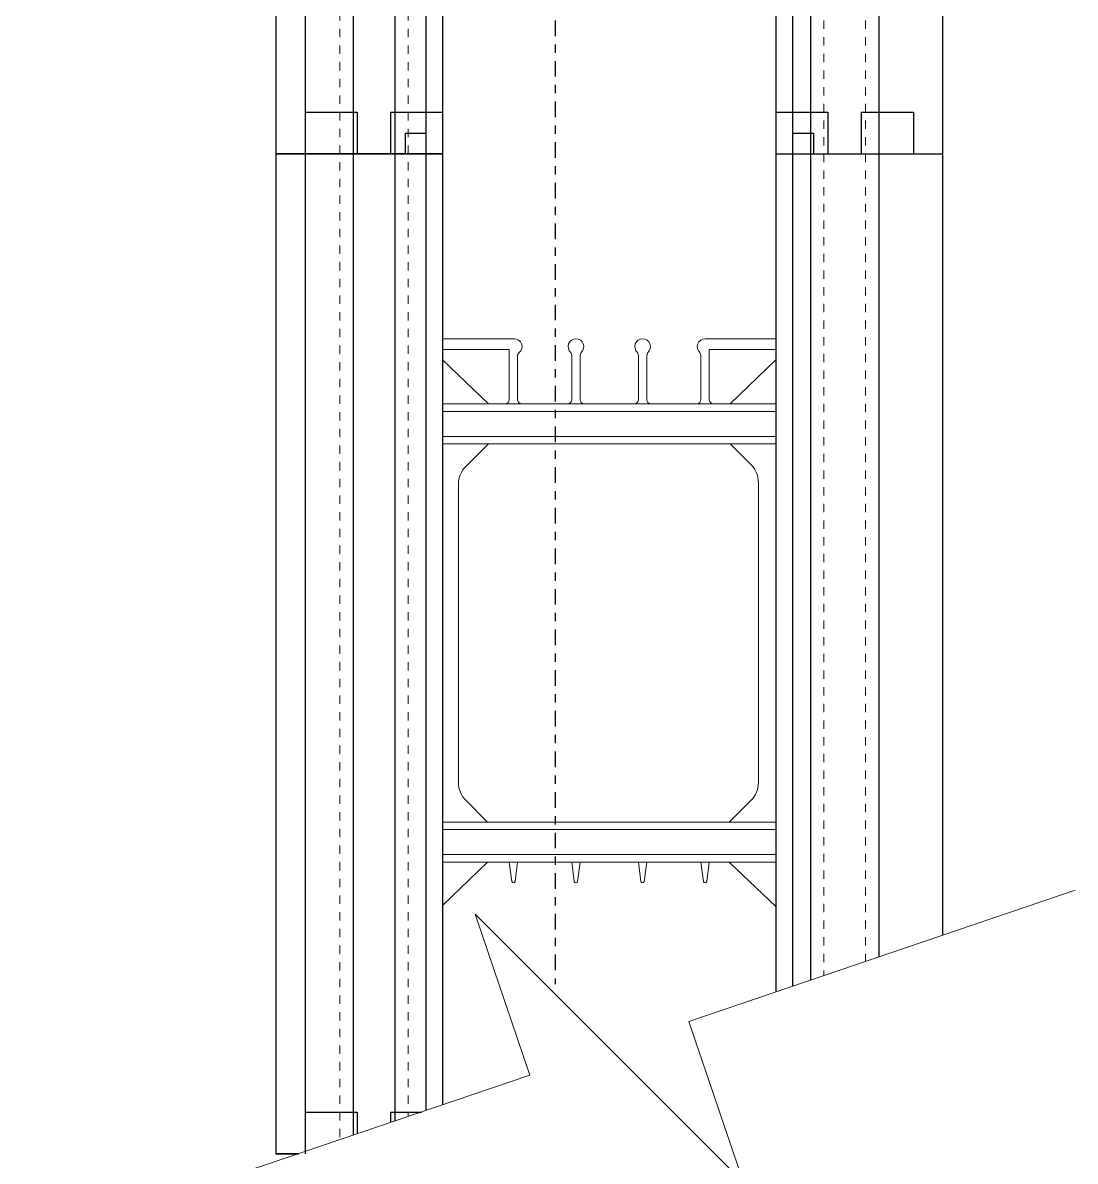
# Model space of a CAD drawing. Header units: inches. Extents: x -117.6 to -31.6, y 144.5 to 222.9.
# Drawn here: x -81.53 to -68.89, y 161.71 to 175.38 of the extents above; entities that cross this region are included whole.
import ezdxf

# ---------------------------------------------------------------- set-up
doc = ezdxf.new("R2010")
doc.units = ezdxf.units.IN
doc.header["$MEASUREMENT"] = 0
for name, pattern in [('CENTER', [2, 1.25, -0.25, 0.25, -0.25]), ('DASHED2', [0.375, 0.25, -0.125]), ('HIDDEN', [0.375, 0.25, -0.125])]:
    doc.linetypes.add(name, pattern=pattern)
for name, color, linetype, lineweight in [('A2 Hatch', 8, 'Continuous', 9), ('DETAILS', 7, 'Continuous', 13), ('DIM', 3, 'Continuous', 13), ('REBAR', 2, 'CENTER', 30)]:
    doc.layers.add(name, color=color, linetype=linetype, lineweight=lineweight)
doc.styles.add('ARCTEXT', font='arctext.shx', dxfattribs={"width": 0.85})
doc.dimstyles.new('ARCTEXT1-4', dxfattribs={"dimtxt": 4, "dimasz": 2, "dimexe": 2, "dimexo": 2, "dimgap": 2, "dimtad": 1, "dimdec": 4, "dimzin": 3, "dimdsep": 46, "dimlunit": 4, "dimtxsty": 'ARCTEXT', "dimblk": 'ARCHTICK', "dimcen": 2, "dimaunit": 1, "dimadec": 0, "dimazin": 0, "dimtfac": 1, "dimtdec": 4, "dimtmove": 2, "dimatfit": 3, "dimldrblk": 'arrow', "dimfxl": 0, "dimtolj": 1, "dimtzin": 0, "dimarcsym": 0})

# ---------------------------------------------------------------- blocks, each defined once
blk = doc.blocks.new('_ArchTick')
at = {"color": 0, "linetype": 'ByBlock', "const_width": 0.15}
blk.add_lwpolyline([(-0.5, -0.5), (0.5, 0.5)], dxfattribs=at)
blk = doc.blocks.new('arrow')
at = {"layer": 'DIM'}
blk.add_hatch(color=253, dxfattribs=at).paths.add_polyline_path([(-2, 0.5), (-2, -0.5), (0, 0)])
at = {"layer": 'DIM', "lineweight": 9}
for points in [[(-2, 0.983), (-2, 0.5), (-2.469, 0.617)], [(0.374, 0.094), (0, 0)], [(0.374, -0.094), (0, 0)], [(-2, -0.983), (-2, -0.5), (-2.469, -0.617)]]:
    blk.add_lwpolyline(points, dxfattribs=at)
at = {"layer": 'DIM', "lineweight": 15}
blk.add_lwpolyline([(0, 0), (-2, -0.5), (-2, 0.5), (0, 0)], dxfattribs=at)

msp = doc.modelspace()

# ---------------------------------------------------------------- linework, layer by layer
at = {"color": 1}
for p, q in [((-78.137, 186.301), (-78.137, 173.801)), ((-77.562, 186.301), (-77.562, 173.801)), ((-77.062, 186.301), (-77.062, 173.801)), ((-76.487, 186.301), (-76.487, 173.801)), ((-72.487, 186.301), (-72.487, 173.801)), ((-76.687, 186.051), (-76.687, 173.801)), ((-72.287, 186.051), (-72.287, 173.801)), ((-78.487, 185.801), (-78.487, 173.801)), ((-72.072, 185.801), (-72.072, 173.801)), ((-71.252, 185.801), (-71.252, 173.801)), ((-70.487, 185.801), (-70.487, 173.801)), ((-78.137, 174.301), (-77.512, 174.301)), ((-78.137, 174.301), (-77.512, 174.301)), ((-78.137, 174.301), (-77.512, 174.301)), ((-78.137, 174.301), (-77.512, 174.301)), ((-78.137, 174.301), (-78.137, 161.801)), ((-78.137, 174.301), (-77.512, 174.301)), ((-78.137, 174.301), (-77.512, 174.301)), ((-78.137, 174.301), (-77.512, 174.301)), ((-78.137, 174.301), (-77.512, 174.301)), ((-77.562, 174.301), (-77.562, 162.023)), ((-77.512, 174.301), (-77.512, 173.801)), ((-77.512, 174.301), (-77.512, 173.801)), ((-77.512, 174.301), (-77.512, 173.801)), ((-77.512, 174.301), (-77.512, 173.801)), ((-77.512, 174.301), (-77.512, 173.801)), ((-77.512, 174.301), (-77.512, 173.801)), ((-77.512, 174.301), (-77.512, 173.801)), ((-77.512, 174.301), (-77.512, 173.801)), ((-77.112, 174.301), (-77.112, 173.801)), ((-77.112, 174.301), (-76.487, 174.301)), ((-77.112, 174.301), (-77.112, 173.801)), ((-77.112, 174.301), (-76.487, 174.301)), ((-77.112, 174.301), (-77.112, 173.801)), ((-77.112, 174.301), (-76.487, 174.301)), ((-77.112, 174.301), (-77.112, 173.801)), ((-77.112, 174.301), (-76.487, 174.301)), ((-77.112, 174.301), (-77.112, 173.801)), ((-77.112, 174.301), (-76.487, 174.301)), ((-77.112, 174.301), (-77.112, 173.801)), ((-77.112, 174.301), (-76.487, 174.301)), ((-77.112, 174.301), (-77.112, 173.801)), ((-77.112, 174.301), (-76.487, 174.301)), ((-77.112, 174.301), (-77.112, 173.801)), ((-77.112, 174.301), (-76.487, 174.301)), ((-77.062, 174.301), (-77.062, 162.192)), ((-76.487, 174.301), (-76.487, 162.387)), ((-72.487, 174.301), (-71.862, 174.301)), ((-72.487, 174.301), (-71.862, 174.301)), ((-72.487, 174.301), (-71.862, 174.301)), ((-72.487, 174.301), (-72.487, 163.744)), ((-72.487, 174.301), (-71.862, 174.301)), ((-72.487, 174.301), (-71.862, 174.301)), ((-72.487, 174.301), (-71.862, 174.301)), ((-72.487, 174.301), (-71.862, 174.301)), ((-72.487, 174.301), (-71.862, 174.301)), ((-71.862, 174.301), (-71.862, 173.801)), ((-71.862, 174.301), (-71.862, 173.801)), ((-71.862, 174.301), (-71.862, 173.801)), ((-71.862, 174.301), (-71.862, 173.801)), ((-71.862, 174.301), (-71.862, 173.801)), ((-71.862, 174.301), (-71.862, 173.801)), ((-71.862, 174.301), (-71.862, 173.801)), ((-71.862, 174.301), (-71.862, 173.801)), ((-71.462, 174.301), (-71.462, 173.801)), ((-71.462, 174.301), (-70.837, 174.301)), ((-71.462, 174.301), (-71.462, 173.801)), ((-71.462, 174.301), (-70.837, 174.301)), ((-71.462, 174.301), (-71.462, 173.801)), ((-71.462, 174.301), (-70.837, 174.301)), ((-71.462, 174.301), (-71.462, 173.801)), ((-71.462, 174.301), (-70.837, 174.301)), ((-71.462, 174.301), (-71.462, 173.801)), ((-71.462, 174.301), (-70.837, 174.301)), ((-71.462, 174.301), (-71.462, 173.801)), ((-71.462, 174.301), (-70.837, 174.301)), ((-71.462, 174.301), (-71.462, 173.801)), ((-71.462, 174.301), (-70.837, 174.301)), ((-71.462, 174.301), (-71.462, 173.801)), ((-71.462, 174.301), (-70.837, 174.301)), ((-70.837, 174.301), (-70.837, 173.801)), ((-70.837, 174.301), (-70.837, 173.801)), ((-70.837, 174.301), (-70.837, 173.801)), ((-70.837, 174.301), (-70.837, 173.801)), ((-70.837, 174.301), (-70.837, 173.801)), ((-70.837, 174.301), (-70.837, 173.801)), ((-70.837, 174.301), (-70.837, 173.801)), ((-70.837, 174.301), (-70.837, 173.801)), ((-76.937, 174.051), (-76.937, 173.801)), ((-76.937, 174.051), (-76.687, 174.051)), ((-76.937, 174.051), (-76.937, 173.801)), ((-76.937, 174.051), (-76.687, 174.051)), ((-76.937, 174.051), (-76.937, 173.801)), ((-76.937, 174.051), (-76.687, 174.051)), ((-76.937, 174.051), (-76.937, 173.801)), ((-76.937, 174.051), (-76.687, 174.051)), ((-76.937, 174.051), (-76.937, 173.801)), ((-76.937, 174.051), (-76.687, 174.051)), ((-76.937, 174.051), (-76.937, 173.801)), ((-76.937, 174.051), (-76.687, 174.051)), ((-76.937, 174.051), (-76.937, 173.801)), ((-76.937, 174.051), (-76.687, 174.051)), ((-76.937, 174.051), (-76.937, 173.801)), ((-76.937, 174.051), (-76.687, 174.051)), ((-76.687, 174.051), (-76.687, 162.319)), ((-72.287, 174.051), (-72.037, 174.051)), ((-72.287, 174.051), (-72.037, 174.051)), ((-72.287, 174.051), (-72.037, 174.051)), ((-72.287, 174.051), (-72.287, 163.812)), ((-72.287, 174.051), (-72.037, 174.051)), ((-72.287, 174.051), (-72.037, 174.051)), ((-72.287, 174.051), (-72.037, 174.051)), ((-72.287, 174.051), (-72.037, 174.051)), ((-72.287, 174.051), (-72.037, 174.051)), ((-72.037, 174.051), (-72.037, 173.801)), ((-72.037, 174.051), (-72.037, 173.801)), ((-72.037, 174.051), (-72.037, 173.801)), ((-72.037, 174.051), (-72.037, 173.801)), ((-72.037, 174.051), (-72.037, 173.801)), ((-72.037, 174.051), (-72.037, 173.801)), ((-72.037, 174.051), (-72.037, 173.801)), ((-72.037, 174.051), (-72.037, 173.801)), ((-78.487, 173.801), (-76.487, 173.801)), ((-78.487, 173.801), (-76.937, 173.801)), ((-78.487, 173.801), (-76.487, 173.801)), ((-78.487, 173.801), (-76.487, 173.801)), ((-78.487, 173.801), (-76.937, 173.801)), ((-78.487, 173.801), (-76.487, 173.801)), ((-78.487, 173.801), (-76.487, 173.801)), ((-78.487, 173.801), (-76.487, 173.801)), ((-78.487, 173.801), (-76.937, 173.801)), ((-78.487, 173.801), (-76.487, 173.801)), ((-78.487, 173.801), (-76.487, 173.801)), ((-78.487, 173.801), (-78.487, 161.801)), ((-78.487, 173.801), (-76.937, 173.801)), ((-78.487, 173.801), (-76.487, 173.801)), ((-78.487, 173.801), (-76.487, 173.801)), ((-78.487, 173.801), (-76.487, 173.801)), ((-78.487, 173.801), (-76.937, 173.801)), ((-78.487, 173.801), (-76.487, 173.801)), ((-78.487, 173.801), (-76.487, 173.801)), ((-78.487, 173.801), (-76.937, 173.801)), ((-78.487, 173.801), (-76.487, 173.801)), ((-78.487, 173.801), (-76.487, 173.801)), ((-78.487, 173.801), (-76.487, 173.801)), ((-78.487, 173.801), (-76.937, 173.801)), ((-78.487, 173.801), (-76.487, 173.801)), ((-78.487, 173.801), (-76.487, 173.801)), ((-78.487, 173.801), (-76.937, 173.801)), ((-78.487, 173.801), (-76.487, 173.801)), ((-78.487, 173.801), (-76.487, 173.801)), ((-77.062, 173.801), (-77.562, 173.801)), ((-77.062, 173.801), (-77.562, 173.801)), ((-77.062, 173.801), (-77.562, 173.801)), ((-77.062, 173.801), (-77.562, 173.801)), ((-77.062, 173.801), (-77.562, 173.801)), ((-77.062, 173.801), (-77.562, 173.801)), ((-77.062, 173.801), (-77.562, 173.801)), ((-77.062, 173.801), (-77.562, 173.801)), ((-76.687, 173.801), (-76.487, 173.801)), ((-76.687, 173.801), (-76.487, 173.801)), ((-76.687, 173.801), (-76.487, 173.801)), ((-76.687, 173.801), (-76.487, 173.801)), ((-76.687, 173.801), (-76.487, 173.801)), ((-76.687, 173.801), (-76.487, 173.801)), ((-76.687, 173.801), (-76.487, 173.801)), ((-76.687, 173.801), (-76.487, 173.801)), ((-72.487, 173.801), (-70.487, 173.801)), ((-72.487, 173.801), (-72.287, 173.801)), ((-72.487, 173.801), (-70.487, 173.801)), ((-72.487, 173.801), (-70.487, 173.801)), ((-72.487, 173.801), (-72.287, 173.801)), ((-72.487, 173.801), (-70.487, 173.801)), ((-72.487, 173.801), (-70.487, 173.801)), ((-72.487, 173.801), (-70.487, 173.801)), ((-72.487, 173.801), (-72.287, 173.801)), ((-72.487, 173.801), (-70.487, 173.801)), ((-72.487, 173.801), (-70.487, 173.801)), ((-72.487, 173.801), (-72.287, 173.801)), ((-72.487, 173.801), (-70.487, 173.801)), ((-72.487, 173.801), (-70.487, 173.801)), ((-72.487, 173.801), (-70.487, 173.801)), ((-72.487, 173.801), (-72.287, 173.801)), ((-72.487, 173.801), (-70.487, 173.801)), ((-72.487, 173.801), (-70.487, 173.801)), ((-72.487, 173.801), (-72.287, 173.801)), ((-72.487, 173.801), (-70.487, 173.801)), ((-72.487, 173.801), (-70.487, 173.801)), ((-72.487, 173.801), (-70.487, 173.801)), ((-72.487, 173.801), (-72.287, 173.801)), ((-72.487, 173.801), (-70.487, 173.801)), ((-72.487, 173.801), (-70.487, 173.801)), ((-72.487, 173.801), (-72.287, 173.801)), ((-72.487, 173.801), (-70.487, 173.801)), ((-72.487, 173.801), (-70.487, 173.801)), ((-72.072, 173.801), (-70.487, 173.801)), ((-72.072, 173.801), (-70.487, 173.801)), ((-72.072, 173.801), (-70.487, 173.801)), ((-72.072, 173.801), (-70.487, 173.801)), ((-72.072, 173.801), (-72.072, 163.884)), ((-72.072, 173.801), (-70.487, 173.801)), ((-72.072, 173.801), (-70.487, 173.801)), ((-72.072, 173.801), (-70.487, 173.801)), ((-72.072, 173.801), (-70.487, 173.801)), ((-71.252, 173.801), (-71.252, 164.163)), ((-70.487, 173.801), (-70.487, 164.422)), ((-78.137, 162.301), (-77.512, 162.301)), ((-78.137, 162.301), (-77.512, 162.301)), ((-77.512, 162.301), (-77.512, 162.04)), ((-77.512, 162.301), (-77.512, 162.04)), ((-77.112, 162.301), (-76.742, 162.301)), ((-77.112, 162.301), (-77.112, 162.175)), ((-77.112, 162.301), (-76.742, 162.301)), ((-78.487, 161.801), (-78.216, 161.801)), ((-78.487, 161.801), (-78.216, 161.801)), ((-78.487, 161.801), (-78.216, 161.801)), ((-78.487, 161.801), (-78.216, 161.801)), ((-78.487, 161.801), (-78.216, 161.801)), ((-78.487, 161.801), (-78.216, 161.801)), ((-78.487, 161.801), (-78.216, 161.801))]:
    msp.add_line(p, q, dxfattribs=at)
at = {"color": 1, "linetype": 'HIDDEN', "ltscale": 0.02}
for p, q in [((-78.137, 174.301), (-77.512, 174.301)), ((-78.137, 174.301), (-77.512, 174.301)), ((-78.137, 174.301), (-77.512, 174.301)), ((-78.137, 174.301), (-77.512, 174.301)), ((-78.137, 174.301), (-77.512, 174.301)), ((-78.137, 174.301), (-77.512, 174.301)), ((-78.137, 174.301), (-77.512, 174.301)), ((-78.137, 174.301), (-77.512, 174.301)), ((-78.137, 174.301), (-77.512, 174.301)), ((-78.137, 174.301), (-77.512, 174.301)), ((-78.137, 174.301), (-77.512, 174.301)), ((-78.137, 174.301), (-77.512, 174.301)), ((-78.137, 174.301), (-77.512, 174.301)), ((-78.137, 174.301), (-77.512, 174.301)), ((-78.137, 174.301), (-77.512, 174.301)), ((-78.137, 174.301), (-77.512, 174.301)), ((-78.137, 174.301), (-77.512, 174.301)), ((-78.137, 174.301), (-77.512, 174.301)), ((-78.137, 174.301), (-77.512, 174.301)), ((-78.137, 174.301), (-77.512, 174.301)), ((-77.512, 174.301), (-77.512, 173.801)), ((-77.512, 174.301), (-77.512, 173.801)), ((-77.512, 174.301), (-77.512, 173.801)), ((-77.512, 174.301), (-77.512, 173.801)), ((-77.512, 174.301), (-77.512, 173.801)), ((-77.512, 174.301), (-77.512, 173.801)), ((-77.512, 174.301), (-77.512, 173.801)), ((-77.512, 174.301), (-77.512, 173.801)), ((-77.512, 174.301), (-77.512, 173.801)), ((-77.512, 174.301), (-77.512, 173.801)), ((-77.512, 174.301), (-77.512, 173.801)), ((-77.512, 174.301), (-77.512, 173.801)), ((-77.512, 174.301), (-77.512, 173.801)), ((-77.512, 174.301), (-77.512, 173.801)), ((-77.512, 174.301), (-77.512, 173.801)), ((-77.512, 174.301), (-77.512, 173.801)), ((-77.512, 174.301), (-77.512, 173.801)), ((-77.512, 174.301), (-77.512, 173.801)), ((-77.512, 174.301), (-77.512, 173.801)), ((-77.512, 174.301), (-77.512, 173.801)), ((-77.112, 174.301), (-77.112, 173.801)), ((-77.112, 174.301), (-76.487, 174.301)), ((-77.112, 174.301), (-77.112, 173.801)), ((-77.112, 174.301), (-76.487, 174.301)), ((-77.112, 174.301), (-77.112, 173.801)), ((-77.112, 174.301), (-76.487, 174.301)), ((-77.112, 174.301), (-77.112, 173.801)), ((-77.112, 174.301), (-76.487, 174.301)), ((-77.112, 174.301), (-77.112, 173.801)), ((-77.112, 174.301), (-76.487, 174.301)), ((-77.112, 174.301), (-77.112, 173.801)), ((-77.112, 174.301), (-76.487, 174.301)), ((-77.112, 174.301), (-77.112, 173.801)), ((-77.112, 174.301), (-76.487, 174.301)), ((-77.112, 174.301), (-77.112, 173.801)), ((-77.112, 174.301), (-76.487, 174.301)), ((-77.112, 174.301), (-77.112, 173.801)), ((-77.112, 174.301), (-76.487, 174.301)), ((-77.112, 174.301), (-77.112, 173.801)), ((-77.112, 174.301), (-76.487, 174.301)), ((-77.112, 174.301), (-77.112, 173.801)), ((-77.112, 174.301), (-76.487, 174.301)), ((-77.112, 174.301), (-77.112, 173.801)), ((-77.112, 174.301), (-76.487, 174.301)), ((-77.112, 174.301), (-77.112, 173.801)), ((-77.112, 174.301), (-76.487, 174.301)), ((-77.112, 174.301), (-77.112, 173.801)), ((-77.112, 174.301), (-76.487, 174.301)), ((-77.112, 174.301), (-77.112, 173.801)), ((-77.112, 174.301), (-76.487, 174.301)), ((-77.112, 174.301), (-77.112, 173.801)), ((-77.112, 174.301), (-76.487, 174.301)), ((-77.112, 174.301), (-77.112, 173.801)), ((-77.112, 174.301), (-76.487, 174.301)), ((-77.112, 174.301), (-77.112, 173.801)), ((-77.112, 174.301), (-76.487, 174.301)), ((-77.112, 174.301), (-77.112, 173.801)), ((-77.112, 174.301), (-76.487, 174.301)), ((-77.112, 174.301), (-77.112, 173.801)), ((-77.112, 174.301), (-76.487, 174.301)), ((-72.487, 174.301), (-71.862, 174.301)), ((-72.487, 174.301), (-71.862, 174.301)), ((-72.487, 174.301), (-71.862, 174.301)), ((-72.487, 174.301), (-71.862, 174.301)), ((-72.487, 174.301), (-71.862, 174.301)), ((-72.487, 174.301), (-71.862, 174.301)), ((-72.487, 174.301), (-71.862, 174.301)), ((-72.487, 174.301), (-71.862, 174.301)), ((-72.487, 174.301), (-71.862, 174.301)), ((-72.487, 174.301), (-71.862, 174.301)), ((-72.487, 174.301), (-71.862, 174.301)), ((-72.487, 174.301), (-71.862, 174.301)), ((-72.487, 174.301), (-71.862, 174.301)), ((-72.487, 174.301), (-71.862, 174.301)), ((-72.487, 174.301), (-71.862, 174.301)), ((-72.487, 174.301), (-71.862, 174.301)), ((-72.487, 174.301), (-71.862, 174.301)), ((-72.487, 174.301), (-71.862, 174.301)), ((-72.487, 174.301), (-71.862, 174.301)), ((-72.487, 174.301), (-71.862, 174.301)), ((-71.862, 174.301), (-71.862, 173.801)), ((-71.862, 174.301), (-71.862, 173.801)), ((-71.862, 174.301), (-71.862, 173.801)), ((-71.862, 174.301), (-71.862, 173.801)), ((-71.862, 174.301), (-71.862, 173.801)), ((-71.862, 174.301), (-71.862, 173.801)), ((-71.862, 174.301), (-71.862, 173.801)), ((-71.862, 174.301), (-71.862, 173.801)), ((-71.862, 174.301), (-71.862, 173.801)), ((-71.862, 174.301), (-71.862, 173.801)), ((-71.862, 174.301), (-71.862, 173.801)), ((-71.862, 174.301), (-71.862, 173.801)), ((-71.862, 174.301), (-71.862, 173.801)), ((-71.862, 174.301), (-71.862, 173.801)), ((-71.862, 174.301), (-71.862, 173.801)), ((-71.862, 174.301), (-71.862, 173.801)), ((-71.862, 174.301), (-71.862, 173.801)), ((-71.862, 174.301), (-71.862, 173.801)), ((-71.862, 174.301), (-71.862, 173.801)), ((-71.862, 174.301), (-71.862, 173.801)), ((-71.462, 174.301), (-71.462, 173.801)), ((-71.462, 174.301), (-70.837, 174.301)), ((-71.462, 174.301), (-71.462, 173.801)), ((-71.462, 174.301), (-70.837, 174.301)), ((-71.462, 174.301), (-71.462, 173.801)), ((-71.462, 174.301), (-70.837, 174.301)), ((-71.462, 174.301), (-71.462, 173.801)), ((-71.462, 174.301), (-70.837, 174.301)), ((-71.462, 174.301), (-71.462, 173.801)), ((-71.462, 174.301), (-70.837, 174.301)), ((-71.462, 174.301), (-71.462, 173.801)), ((-71.462, 174.301), (-70.837, 174.301)), ((-71.462, 174.301), (-71.462, 173.801)), ((-71.462, 174.301), (-70.837, 174.301)), ((-71.462, 174.301), (-71.462, 173.801)), ((-71.462, 174.301), (-70.837, 174.301)), ((-71.462, 174.301), (-71.462, 173.801)), ((-71.462, 174.301), (-70.837, 174.301)), ((-71.462, 174.301), (-71.462, 173.801)), ((-71.462, 174.301), (-70.837, 174.301)), ((-71.462, 174.301), (-71.462, 173.801)), ((-71.462, 174.301), (-70.837, 174.301)), ((-71.462, 174.301), (-71.462, 173.801)), ((-71.462, 174.301), (-70.837, 174.301)), ((-71.462, 174.301), (-71.462, 173.801)), ((-71.462, 174.301), (-70.837, 174.301)), ((-71.462, 174.301), (-71.462, 173.801)), ((-71.462, 174.301), (-70.837, 174.301)), ((-71.462, 174.301), (-71.462, 173.801)), ((-71.462, 174.301), (-70.837, 174.301)), ((-71.462, 174.301), (-71.462, 173.801)), ((-71.462, 174.301), (-70.837, 174.301)), ((-71.462, 174.301), (-71.462, 173.801)), ((-71.462, 174.301), (-70.837, 174.301)), ((-71.462, 174.301), (-71.462, 173.801)), ((-71.462, 174.301), (-70.837, 174.301)), ((-71.462, 174.301), (-71.462, 173.801)), ((-71.462, 174.301), (-70.837, 174.301)), ((-71.462, 174.301), (-71.462, 173.801)), ((-71.462, 174.301), (-70.837, 174.301)), ((-70.837, 174.301), (-70.837, 173.801)), ((-70.837, 174.301), (-70.837, 173.801)), ((-70.837, 174.301), (-70.837, 173.801)), ((-70.837, 174.301), (-70.837, 173.801)), ((-70.837, 174.301), (-70.837, 173.801)), ((-70.837, 174.301), (-70.837, 173.801)), ((-70.837, 174.301), (-70.837, 173.801)), ((-70.837, 174.301), (-70.837, 173.801)), ((-70.837, 174.301), (-70.837, 173.801)), ((-70.837, 174.301), (-70.837, 173.801)), ((-70.837, 174.301), (-70.837, 173.801)), ((-70.837, 174.301), (-70.837, 173.801)), ((-70.837, 174.301), (-70.837, 173.801)), ((-70.837, 174.301), (-70.837, 173.801)), ((-70.837, 174.301), (-70.837, 173.801)), ((-70.837, 174.301), (-70.837, 173.801)), ((-70.837, 174.301), (-70.837, 173.801)), ((-70.837, 174.301), (-70.837, 173.801)), ((-70.837, 174.301), (-70.837, 173.801)), ((-70.837, 174.301), (-70.837, 173.801)), ((-72.287, 174.051), (-72.037, 174.051)), ((-72.287, 174.051), (-72.037, 174.051)), ((-72.287, 174.051), (-72.037, 174.051)), ((-72.287, 174.051), (-72.037, 174.051)), ((-72.287, 174.051), (-72.037, 174.051)), ((-72.287, 174.051), (-72.037, 174.051)), ((-72.287, 174.051), (-72.037, 174.051)), ((-72.287, 174.051), (-72.037, 174.051)), ((-72.287, 174.051), (-72.037, 174.051)), ((-72.287, 174.051), (-72.037, 174.051)), ((-72.287, 174.051), (-72.037, 174.051)), ((-72.287, 174.051), (-72.037, 174.051)), ((-72.287, 174.051), (-72.037, 174.051)), ((-72.287, 174.051), (-72.037, 174.051)), ((-72.287, 174.051), (-72.037, 174.051)), ((-72.287, 174.051), (-72.037, 174.051)), ((-72.287, 174.051), (-72.037, 174.051)), ((-72.287, 174.051), (-72.037, 174.051)), ((-72.287, 174.051), (-72.037, 174.051)), ((-72.287, 174.051), (-72.037, 174.051)), ((-72.037, 174.051), (-72.037, 173.801)), ((-72.037, 174.051), (-72.037, 173.801)), ((-72.037, 174.051), (-72.037, 173.801)), ((-72.037, 174.051), (-72.037, 173.801)), ((-72.037, 174.051), (-72.037, 173.801)), ((-72.037, 174.051), (-72.037, 173.801)), ((-72.037, 174.051), (-72.037, 173.801)), ((-72.037, 174.051), (-72.037, 173.801)), ((-72.037, 174.051), (-72.037, 173.801)), ((-72.037, 174.051), (-72.037, 173.801)), ((-72.037, 174.051), (-72.037, 173.801)), ((-72.037, 174.051), (-72.037, 173.801)), ((-72.037, 174.051), (-72.037, 173.801)), ((-72.037, 174.051), (-72.037, 173.801)), ((-72.037, 174.051), (-72.037, 173.801)), ((-72.037, 174.051), (-72.037, 173.801)), ((-72.037, 174.051), (-72.037, 173.801)), ((-72.037, 174.051), (-72.037, 173.801)), ((-72.037, 174.051), (-72.037, 173.801)), ((-72.037, 174.051), (-72.037, 173.801)), ((-78.137, 162.301), (-77.512, 162.301)), ((-78.137, 162.301), (-77.512, 162.301)), ((-78.137, 162.301), (-77.512, 162.301)), ((-78.137, 162.301), (-77.512, 162.301)), ((-78.137, 162.301), (-77.512, 162.301)), ((-77.512, 162.301), (-77.512, 162.04)), ((-77.512, 162.301), (-77.512, 162.04)), ((-77.512, 162.301), (-77.512, 162.04)), ((-77.512, 162.301), (-77.512, 162.04)), ((-77.112, 162.301), (-77.112, 162.175)), ((-77.112, 162.301), (-76.742, 162.301)), ((-77.112, 162.301), (-77.112, 162.175)), ((-77.112, 162.301), (-76.742, 162.301)), ((-77.112, 162.301), (-77.112, 162.175)), ((-77.112, 162.301), (-76.742, 162.301)), ((-77.112, 162.301), (-77.112, 162.175)), ((-77.112, 162.301), (-76.742, 162.301)), ((-77.112, 162.301), (-77.112, 162.175)), ((-77.112, 162.301), (-76.742, 162.301))]:
    msp.add_line(p, q, dxfattribs=at)
at = {"ltscale": 0.15}
for p, q in [((-76.487, 173.801), (-78.487, 173.801)), ((-76.487, 173.801), (-78.487, 173.801)), ((-76.487, 173.801), (-78.487, 173.801)), ((-76.487, 173.801), (-78.487, 173.801)), ((-76.487, 173.801), (-78.487, 173.801)), ((-76.487, 173.801), (-78.487, 173.801)), ((-76.487, 173.801), (-78.487, 173.801)), ((-76.487, 173.801), (-78.487, 173.801)), ((-77.512, 173.801), (-77.112, 173.801)), ((-77.512, 173.801), (-77.112, 173.801)), ((-77.512, 173.801), (-77.112, 173.801)), ((-77.512, 173.801), (-77.112, 173.801)), ((-77.512, 173.801), (-77.112, 173.801)), ((-77.512, 173.801), (-77.112, 173.801)), ((-77.512, 173.801), (-77.112, 173.801)), ((-77.512, 173.801), (-77.112, 173.801)), ((-72.487, 173.801), (-70.487, 173.801)), ((-72.487, 173.801), (-70.487, 173.801)), ((-72.487, 173.801), (-70.487, 173.801)), ((-72.487, 173.801), (-70.487, 173.801)), ((-72.487, 173.801), (-70.487, 173.801)), ((-72.487, 173.801), (-70.487, 173.801)), ((-72.487, 173.801), (-70.487, 173.801)), ((-72.487, 173.801), (-70.487, 173.801)), ((-78.216, 161.801), (-78.487, 161.801)), ((-78.216, 161.801), (-78.487, 161.801))]:
    msp.add_line(p, q, dxfattribs=at)
at = {"layer": 'A2 Hatch', "linetype": 'DASHED2', "ltscale": 0.15}
for p, q in [((-77.722, 186.301), (-77.722, 173.801)), ((-76.902, 186.301), (-76.902, 173.801)), ((-71.912, 185.801), (-71.912, 173.801)), ((-71.412, 185.801), (-71.412, 173.801)), ((-77.722, 174.301), (-77.722, 161.968)), ((-76.902, 174.301), (-76.902, 162.246)), ((-71.912, 173.801), (-71.912, 163.939)), ((-71.412, 173.801), (-71.412, 164.108))]:
    msp.add_line(p, q, dxfattribs=at)
at = {"layer": 'DETAILS', "color": 6, "lineweight": 20}
for p, q in [((-75.619, 171.58), (-76.487, 171.58)), ((-73.337, 171.58), (-72.487, 171.58)), ((-75.687, 171.455), (-76.487, 171.455)), ((-75.687, 170.851), (-75.687, 171.455)), ((-75.587, 170.851), (-75.587, 171.369)), ((-74.937, 170.851), (-74.937, 171.369)), ((-74.837, 170.851), (-74.837, 171.369)), ((-74.137, 170.851), (-74.137, 171.369)), ((-74.037, 170.851), (-74.037, 171.369)), ((-73.387, 170.851), (-73.387, 171.369)), ((-73.287, 170.851), (-73.287, 171.455)), ((-73.287, 171.455), (-72.487, 171.455)), ((-75.937, 170.801), (-76.487, 171.331)), ((-73.037, 170.801), (-72.487, 171.331)), ((-76.487, 170.801), (-75.937, 170.801)), ((-75.737, 170.801), (-76.487, 170.801)), ((-76.487, 170.801), (-72.487, 170.801)), ((-72.487, 170.711), (-76.487, 170.711)), ((-75.737, 170.801), (-75.537, 170.801)), ((-74.987, 170.801), (-75.537, 170.801)), ((-74.987, 170.801), (-74.787, 170.801)), ((-74.187, 170.801), (-74.787, 170.801)), ((-74.187, 170.801), (-73.987, 170.801)), ((-73.437, 170.801), (-73.987, 170.801)), ((-73.437, 170.801), (-73.237, 170.801)), ((-73.237, 170.801), (-73.037, 170.801)), ((-72.487, 170.411), (-76.487, 170.411)), ((-72.487, 170.321), (-76.487, 170.321)), ((-75.937, 170.321), (-76.209, 170.049)), ((-73.037, 170.321), (-72.785, 170.069)), ((-72.697, 166.255), (-72.697, 169.857)), ((-76.297, 166.255), (-76.297, 169.837)), ((-75.947, 165.781), (-76.209, 166.043)), ((-73.047, 165.781), (-72.785, 166.043)), ((-72.487, 165.781), (-76.487, 165.781)), ((-76.297, 165.781), (-75.947, 165.781)), ((-75.687, 165.781), (-75.587, 165.781)), ((-72.487, 165.691), (-76.487, 165.691)), ((-72.487, 165.391), (-76.487, 165.391)), ((-72.487, 165.301), (-76.487, 165.301)), ((-75.947, 165.301), (-76.487, 164.78)), ((-75.657, 165.067), (-75.687, 165.301)), ((-75.618, 165.067), (-75.587, 165.301)), ((-74.907, 165.067), (-74.937, 165.301)), ((-74.868, 165.067), (-74.837, 165.301)), ((-74.107, 165.067), (-74.137, 165.301)), ((-74.068, 165.067), (-74.037, 165.301)), ((-73.357, 165.067), (-73.387, 165.301)), ((-73.318, 165.067), (-73.287, 165.301)), ((-73.047, 165.301), (-72.487, 164.767))]:
    msp.add_line(p, q, dxfattribs=at)
for centre, radius, start, end in [((-75.625, 171.489), 0.0912, 307.4863, 93.4766), ((-74.887, 171.487), 0.0936, 311.7279, 228.2721), ((-74.087, 171.487), 0.0936, 311.7279, 228.2721), ((-73.337, 171.487), 0.0936, 90, 228.272), ((-75.526, 171.373), 0.0619, 134.9903, 183.9263), ((-75.037, 171.369), 0.1, 0, 28.6972), ((-74.737, 171.369), 0.1, 151.3028, 180), ((-74.237, 171.369), 0.1, 0, 28.6972), ((-73.937, 171.369), 0.1, 151.3028, 180), ((-73.5, 171.366), 0.112, 1.5997, 27.0975), ((-75.737, 170.851), 0.05, 270, 0), ((-75.537, 170.851), 0.05, 180, 270), ((-74.987, 170.851), 0.05, 270, 0), ((-74.787, 170.851), 0.05, 180, 270), ((-74.187, 170.851), 0.05, 270, 0), ((-73.987, 170.851), 0.05, 180, 270), ((-73.437, 170.851), 0.05, 270, 0), ((-73.237, 170.851), 0.05, 180, 270), ((-75.997, 169.837), 0.3, 135, 180), ((-72.997, 169.857), 0.3, 0, 45), ((-75.997, 166.255), 0.3, 180, 225), ((-72.997, 166.255), 0.3, 315, 0), ((-75.637, 165.071), 0.02, 191.3099, 348.6901), ((-74.887, 165.071), 0.02, 191.3099, 348.6901), ((-74.087, 165.071), 0.02, 191.3099, 348.6901), ((-73.337, 165.071), 0.02, 191.3099, 348.6901)]:
    msp.add_arc(centre, radius, start, end, dxfattribs=at)
at = {"layer": 'DIM'}
msp.add_lwpolyline([(-68.895, 164.962), (-73.534, 163.389), (-72.878, 161.457), (-76.096, 164.674), (-75.441, 162.742), (-80.666, 160.97)], dxfattribs=at)
at = {"layer": 'REBAR', "ltscale": 0.15}
msp.add_line((-75.136, 219.766), (-75.136, 163.836), dxfattribs=at)

# ---------------------------------------------------------------- leaders
at = {"layer": 'DIM'}
msp.add_leader([(-74.787, 182.801), (-92.024, 171.883), (-93.024, 171.883)], dimstyle='ARCTEXT1-4', override={"dimasz": 0.5, "dimtad": 0}, dxfattribs=at)

doc.saveas('drawing.dxf')
